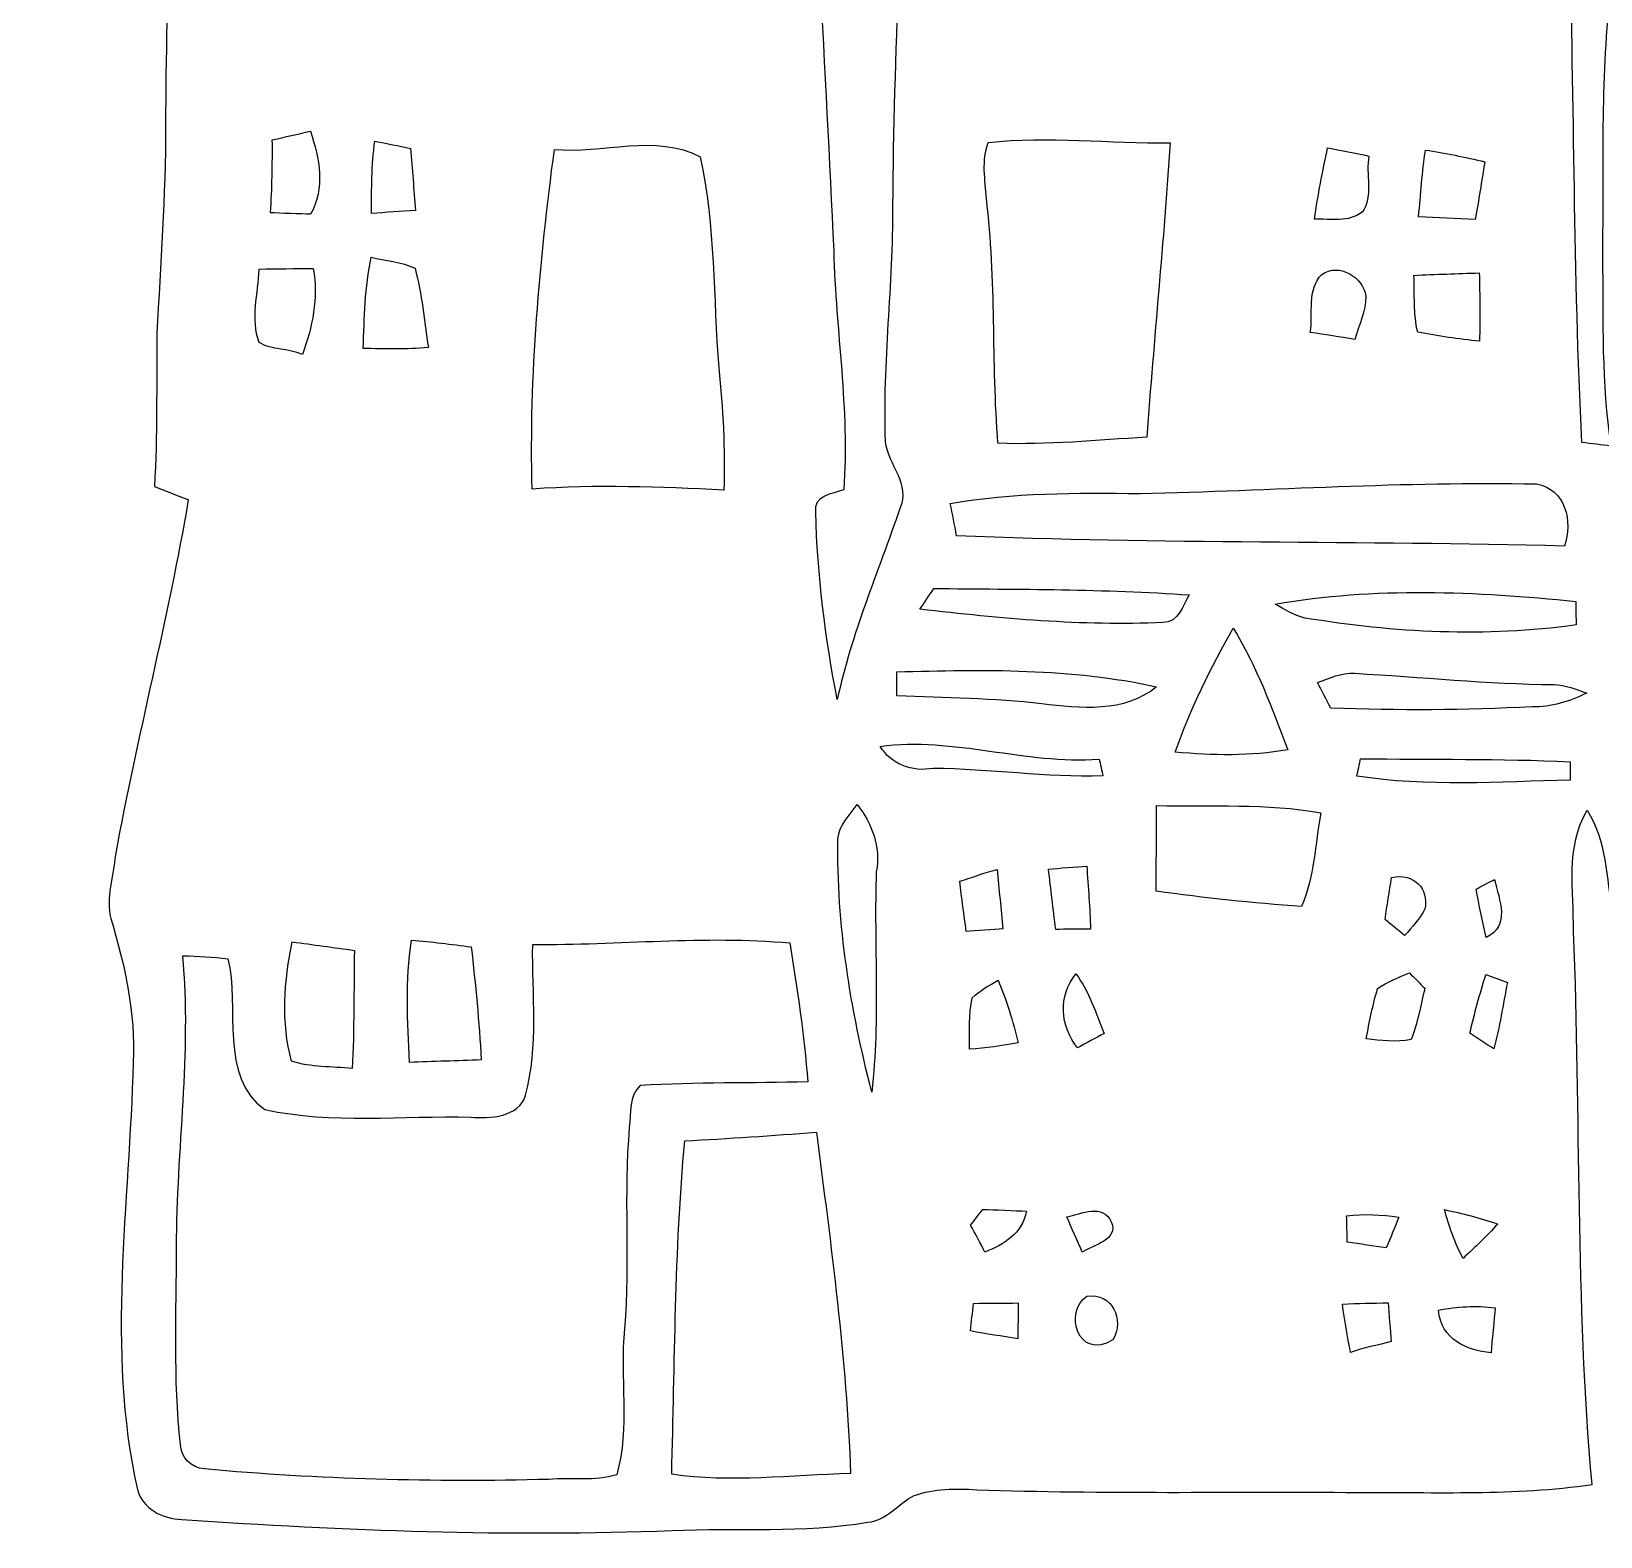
# Model space of a CAD drawing. Header units: centimetres. Extents: x -9.8 to 9.6, y -15.6 to 15.5.
# Drawn here: x -9.85 to 0.32, y -15.62 to -5.86 of the extents above; entities that cross this region are included whole.
import ezdxf

# ---------------------------------------------------------------- set-up
doc = ezdxf.new("R2010")
doc.units = ezdxf.units.CM
doc.header["$MEASUREMENT"] = 0
doc.layers.add('Layer 1', color=7, linetype='Continuous')

msp = doc.modelspace()

# ---------------------------------------------------------------- linework, layer by layer
at = {"layer": 'Layer 1', "color": 9}
for points, knots in [([(-6.80932, 15.49471), (-6.44419, 15.50423), (-6.07836, 15.50388), (-5.71288, 15.494), (-5.71288, 15.494), (-5.67584, 15.32643), (-5.64127, 15.1578), (-5.60705, 14.98917), (-5.60705, 14.98917), (-5.44548, 14.97859), (-5.28355, 14.96589), (-5.12163, 14.9673), (-5.12163, 14.9673), (-5.05566, 14.75387), (-5.01086, 14.53409), (-4.93078, 14.32525), (-4.93078, 14.32525), (-4.89232, 14.63181), (-4.90961, 14.94296), (-4.87151, 15.24882), (-4.87151, 15.24882), (-4.7752, 15.35642), (-4.60763, 15.31408), (-4.48345, 15.32361), (-4.48345, 15.32361), (-4.36774, 15.31761), (-4.16489, 15.33525), (-4.1215, 15.18638), (-4.1215, 15.18638), (-4.07705, 14.99235), (-4.03225, 14.79762), (-3.95252, 14.61382), (-3.95252, 14.61382), (-2.88043, 14.67167), (-1.80693, 14.68367), (-0.73413, 14.71577), (-0.73413, 14.71577), (-0.63747, 14.71824), (-0.50377, 14.70201), (-0.47907, 14.58807), (-0.47907, 14.58807), (-0.39299, 14.26845), (-0.35243, 13.93155), (-0.18768, 13.63839), (-0.18768, 13.63839), (-0.12912, 13.9633), (-0.11324, 14.29456), (-0.06632, 14.62123), (-0.06632, 14.62123), (0.05256, 14.63957), (0.1718, 14.65651), (0.29104, 14.67485), (0.29104, 14.67485), (0.28434, 14.88228), (0.27481, 15.08936), (0.26458, 15.2968), (0.26458, 15.2968), (0.57044, 15.31691), (0.87524, 15.35077), (1.18075, 15.37723), (1.18075, 15.37723), (1.22908, 15.13452), (1.27741, 14.89181), (1.32821, 14.64945), (1.32821, 14.64945), (2.28141, 14.57396), (3.23391, 14.6879), (4.18641, 14.71542), (4.18641, 14.71542), (4.40584, 14.72777), (4.445, 14.46671), (4.578, 14.34888), (4.578, 14.34888), (4.69159, 14.29879), (4.82247, 14.31502), (4.94453, 14.31255), (4.94453, 14.31255), (5.77532, 14.35876), (6.60859, 14.3577), (7.43902, 14.41097), (7.43902, 14.41097), (7.45525, 14.58277), (7.43726, 14.75952), (7.47924, 14.92814), (7.47924, 14.92814), (7.50746, 14.99976), (7.59142, 15.01599), (7.65951, 15.02692), (7.65951, 15.02692), (7.90928, 15.05126), (8.16328, 15.05091), (8.4134, 15.0241), (8.4134, 15.0241), (8.43104, 14.83572), (8.46631, 14.64945), (8.51182, 14.46565), (8.51182, 14.46565), (8.66211, 14.44025), (8.8265, 14.46671), (8.9722, 14.41062), (8.9722, 14.41062), (9.14717, 13.61828), (9.27664, 12.81606), (9.45162, 12.02337), (9.45162, 12.02337), (9.55534, 11.76443), (9.29852, 11.54218), (9.30981, 11.28466), (9.30981, 11.28466), (9.38565, 10.21115), (9.33238, 9.13483), (9.33238, 8.06027), (9.33238, 8.06027), (9.33203, 7.65316), (9.38883, 7.24853), (9.44915, 6.84636), (9.44915, 6.84636), (9.4555, 6.74405), (9.4929, 6.59165), (9.4047, 6.50804), (9.4047, 6.50804), (9.26183, 6.41632), (9.08967, 6.39269), (8.93092, 6.34048), (8.93092, 6.34048), (9.017, 5.75134), (9.07838, 5.15973), (9.16411, 4.57059), (9.16411, 4.57059), (9.35249, 3.50979), (9.23114, 2.42958), (9.23784, 1.35925), (9.23784, 1.35925), (9.15494, 0.36407), (9.29111, -0.63606), (9.18034, -1.63019), (9.18034, -1.63019), (9.18422, -2.20451), (9.36978, -2.77283), (9.28123, -3.35068), (9.28123, -3.35068), (9.29076, -3.52637), (9.14188, -3.61527), (9.02053, -3.70064), (9.02053, -3.70064), (9.04346, -5.27897), (9.20327, -6.85094), (9.26147, -8.42786), (9.26147, -8.42786), (9.25583, -8.6554), (9.15846, -8.87448), (9.20186, -9.10484), (9.20186, -9.10484), (9.25407, -9.67246), (9.29146, -10.2422), (9.29957, -10.81264), (9.29957, -10.81264), (9.29852, -11.04371), (9.31192, -11.28077), (9.24772, -11.50655), (9.24772, -11.50655), (9.16058, -11.59933), (9.01771, -11.61133), (8.90764, -11.66954), (8.90764, -11.66954), (8.98419, -12.87921), (9.02582, -14.091), (9.08685, -15.30174), (9.08685, -15.30174), (7.98266, -15.36559), (6.87599, -15.29539), (5.77144, -15.34866), (5.77144, -15.34866), (5.57248, -15.33842), (5.36751, -15.37899), (5.17384, -15.3229), (5.17384, -15.3229), (5.14456, -15.24106), (5.14703, -15.15286), (5.14279, -15.06749), (5.14279, -15.06749), (5.12092, -13.95412), (5.07259, -12.84182), (5.01862, -11.72986), (5.01862, -11.72986), (5.00839, -11.64661), (4.92584, -11.60216), (4.87327, -11.54677), (4.87327, -11.54677), (4.88915, -12.68942), (4.8701, -13.83383), (4.91666, -14.97647), (4.91666, -14.97647), (4.91596, -15.13417), (4.92513, -15.40616), (4.71099, -15.43403), (4.71099, -15.43403), (3.99344, -15.53563), (3.26425, -15.51411), (2.54141, -15.55009), (2.54141, -15.55009), (1.99778, -15.57867), (1.45486, -15.50282), (0.91228, -15.53527), (0.91228, -15.53527), (0.82938, -15.39346), (0.71826, -15.25693), (0.72919, -15.0809), (0.72919, -15.0809), (0.58702, -13.91426), (0.51647, -12.74057), (0.39405, -11.57217), (0.39405, -11.57217), (0.35878, -11.34886), (0.35983, -11.10509), (0.23354, -10.90895), (0.23354, -10.90895), (0.09102, -11.14707), (0.1457, -11.43247), (0.14534, -11.69494), (0.14534, -11.69494), (0.19262, -12.88909), (0.15734, -14.08748), (0.26494, -15.27881), (0.26494, -15.27881), (-0.23742, -15.35042), (-0.74683, -15.32749), (-1.25236, -15.32961), (-1.25236, -15.32961), (-2.07574, -15.32361), (-2.89913, -15.33984), (-3.72216, -15.31267), (-3.72216, -15.31267), (-3.85868, -15.30279), (-3.99768, -15.30491), (-4.12891, -15.35007), (-4.12891, -15.35007), (-4.23192, -15.40122), (-4.3053, -15.51199), (-4.42771, -15.52257), (-4.42771, -15.52257), (-4.84646, -15.59348), (-5.27509, -15.55715), (-5.69736, -15.5769), (-5.69736, -15.5769), (-6.7564, -15.61606), (-7.8172, -15.57831), (-8.87377, -15.50423), (-8.87377, -15.50423), (-8.99795, -15.50247), (-9.12848, -15.4372), (-9.16199, -15.30985), (-9.16199, -15.30985), (-9.36696, -14.39933), (-9.21138, -13.46165), (-9.18951, -12.54125), (-9.18951, -12.54125), (-9.17258, -12.22446), (-9.24348, -11.91154), (-9.3345, -11.61062), (-9.3345, -11.61062), (-9.36766, -11.4741), (-9.31686, -11.33299), (-9.30451, -11.19822), (-9.30451, -11.19822), (-9.16376, -10.42705), (-8.96303, -9.66823), (-8.83179, -8.89529), (-8.83179, -8.89529), (-8.90552, -8.86777), (-8.97855, -8.83955), (-9.05122, -8.80992), (-9.05122, -8.80992), (-9.03252, -8.47972), (-9.03852, -8.14881), (-9.03499, -7.81861), (-9.03499, -7.81861), (-9.01347, -7.37059), (-8.9789, -6.92256), (-8.9789, -6.47347), (-8.9789, -6.47347), (-8.98102, -5.58165), (-8.91858, -4.69159), (-8.90729, -3.80012), (-8.90729, -3.80012), (-9.02653, -3.73274), (-9.18845, -3.68335), (-9.21279, -3.52672), (-9.21279, -3.52672), (-9.34861, -2.96016), (-9.25124, -2.37384), (-9.18034, -1.80481), (-9.18034, -1.80481), (-9.17187, -1.5554), (-9.12883, -1.30881), (-9.09355, -1.06221), (-9.09355, -1.06221), (-9.16058, -0.98989), (-9.25689, -0.91793), (-9.24736, -0.80751), (-9.24736, -0.80751), (-9.21138, 0.52529), (-9.15917, 1.85773), (-9.13483, 3.19052), (-9.13483, 3.19052), (-9.13377, 3.30306), (-9.28476, 3.33481), (-9.34896, 3.38702), (-9.34896, 3.38702), (-9.37719, 4.16384), (-9.37648, 4.94242), (-9.34755, 5.71923), (-9.34755, 5.71923), (-9.34014, 6.02368), (-9.37966, 6.3313), (-9.3345, 6.63399), (-9.3345, 6.63399), (-9.2396, 6.97689), (-9.21032, 7.3346), (-9.23678, 7.68914), (-9.23678, 7.68914), (-9.3532, 8.99513), (-9.32568, 10.30993), (-9.44951, 11.61521), (-9.44951, 11.61521), (-9.53841, 11.68576), (-9.65623, 11.69987), (-9.7603, 11.73974), (-9.7603, 11.73974), (-9.84885, 12.37051), (-9.7469, 13.00374), (-9.72326, 13.63486), (-9.72326, 13.63486), (-9.68834, 13.98411), (-9.72961, 14.34994), (-9.60438, 14.68437), (-9.60438, 14.68437), (-9.56134, 14.80785), (-9.41564, 14.81173), (-9.30628, 14.84136), (-9.30628, 14.84136), (-8.61624, 14.9673), (-7.91139, 14.9352), (-7.2136, 14.93626), (-7.2136, 14.93626), (-7.10001, 14.94578), (-6.97159, 14.92285), (-6.86329, 14.97436), (-6.86329, 14.97436), (-6.82837, 15.14546), (-6.8259, 15.32114), (-6.80932, 15.49471), (-6.80932, 15.49471), (-6.80932, 15.49471), (-6.80932, 15.49471), (-6.80932, 15.49471)], [0, 0, 0, 0, 0.01111111, 0.01111111, 0.01111111, 0.01111111, 0.02222222, 0.02222222, 0.02222222, 0.02222222, 0.03333333, 0.03333333, 0.03333333, 0.03333333, 0.04444444, 0.04444444, 0.04444444, 0.04444444, 0.05555556, 0.05555556, 0.05555556, 0.05555556, 0.06666667, 0.06666667, 0.06666667, 0.06666667, 0.07777778, 0.07777778, 0.07777778, 0.07777778, 0.08888889, 0.08888889, 0.08888889, 0.08888889, 0.1, 0.1, 0.1, 0.1, 0.11111111, 0.11111111, 0.11111111, 0.11111111, 0.12222222, 0.12222222, 0.12222222, 0.12222222, 0.13333333, 0.13333333, 0.13333333, 0.13333333, 0.14444444, 0.14444444, 0.14444444, 0.14444444, 0.15555556, 0.15555556, 0.15555556, 0.15555556, 0.16666667, 0.16666667, 0.16666667, 0.16666667, 0.17777778, 0.17777778, 0.17777778, 0.17777778, 0.18888889, 0.18888889, 0.18888889, 0.18888889, 0.2, 0.2, 0.2, 0.2, 0.21111111, 0.21111111, 0.21111111, 0.21111111, 0.22222222, 0.22222222, 0.22222222, 0.22222222, 0.23333333, 0.23333333, 0.23333333, 0.23333333, 0.24444444, 0.24444444, 0.24444444, 0.24444444, 0.25555556, 0.25555556, 0.25555556, 0.25555556, 0.26666667, 0.26666667, 0.26666667, 0.26666667, 0.27777778, 0.27777778, 0.27777778, 0.27777778, 0.28888889, 0.28888889, 0.28888889, 0.28888889, 0.3, 0.3, 0.3, 0.3, 0.31111111, 0.31111111, 0.31111111, 0.31111111, 0.32222222, 0.32222222, 0.32222222, 0.32222222, 0.33333333, 0.33333333, 0.33333333, 0.33333333, 0.34444444, 0.34444444, 0.34444444, 0.34444444, 0.35555556, 0.35555556, 0.35555556, 0.35555556, 0.36666667, 0.36666667, 0.36666667, 0.36666667, 0.37777778, 0.37777778, 0.37777778, 0.37777778, 0.38888889, 0.38888889, 0.38888889, 0.38888889, 0.4, 0.4, 0.4, 0.4, 0.41111111, 0.41111111, 0.41111111, 0.41111111, 0.42222222, 0.42222222, 0.42222222, 0.42222222, 0.43333333, 0.43333333, 0.43333333, 0.43333333, 0.44444444, 0.44444444, 0.44444444, 0.44444444, 0.45555556, 0.45555556, 0.45555556, 0.45555556, 0.46666667, 0.46666667, 0.46666667, 0.46666667, 0.47777778, 0.47777778, 0.47777778, 0.47777778, 0.48888889, 0.48888889, 0.48888889, 0.48888889, 0.5, 0.5, 0.5, 0.5, 0.51111111, 0.51111111, 0.51111111, 0.51111111, 0.52222222, 0.52222222, 0.52222222, 0.52222222, 0.53333333, 0.53333333, 0.53333333, 0.53333333, 0.54444444, 0.54444444, 0.54444444, 0.54444444, 0.55555556, 0.55555556, 0.55555556, 0.55555556, 0.56666667, 0.56666667, 0.56666667, 0.56666667, 0.57777778, 0.57777778, 0.57777778, 0.57777778, 0.58888889, 0.58888889, 0.58888889, 0.58888889, 0.6, 0.6, 0.6, 0.6, 0.61111111, 0.61111111, 0.61111111, 0.61111111, 0.62222222, 0.62222222, 0.62222222, 0.62222222, 0.63333333, 0.63333333, 0.63333333, 0.63333333, 0.64444444, 0.64444444, 0.64444444, 0.64444444, 0.65555556, 0.65555556, 0.65555556, 0.65555556, 0.66666667, 0.66666667, 0.66666667, 0.66666667, 0.67777778, 0.67777778, 0.67777778, 0.67777778, 0.68888889, 0.68888889, 0.68888889, 0.68888889, 0.7, 0.7, 0.7, 0.7, 0.71111111, 0.71111111, 0.71111111, 0.71111111, 0.72222222, 0.72222222, 0.72222222, 0.72222222, 0.73333333, 0.73333333, 0.73333333, 0.73333333, 0.74444444, 0.74444444, 0.74444444, 0.74444444, 0.75555556, 0.75555556, 0.75555556, 0.75555556, 0.76666667, 0.76666667, 0.76666667, 0.76666667, 0.77777778, 0.77777778, 0.77777778, 0.77777778, 0.78888889, 0.78888889, 0.78888889, 0.78888889, 0.8, 0.8, 0.8, 0.8, 0.81111111, 0.81111111, 0.81111111, 0.81111111, 0.82222222, 0.82222222, 0.82222222, 0.82222222, 0.83333333, 0.83333333, 0.83333333, 0.83333333, 0.84444444, 0.84444444, 0.84444444, 0.84444444, 0.85555556, 0.85555556, 0.85555556, 0.85555556, 0.86666667, 0.86666667, 0.86666667, 0.86666667, 0.87777778, 0.87777778, 0.87777778, 0.87777778, 0.88888889, 0.88888889, 0.88888889, 0.88888889, 0.9, 0.9, 0.9, 0.9, 0.91111111, 0.91111111, 0.91111111, 0.91111111, 0.92222222, 0.92222222, 0.92222222, 0.92222222, 0.93333333, 0.93333333, 0.93333333, 0.93333333, 0.94444444, 0.94444444, 0.94444444, 0.94444444, 0.95555556, 0.95555556, 0.95555556, 0.95555556, 0.96666667, 0.96666667, 0.96666667, 0.96666667, 0.97777778, 0.97777778, 0.97777778, 0.97777778, 1, 1, 1, 1]), ([(0.09525, -2.77389), (0.04621, -3.09809), (0.0956, -3.42971), (0.09031, -3.75708), (0.09031, -3.75708), (0.12312, -4.25062), (0.0822, -4.74486), (0.11642, -5.2384), (0.11642, -5.2384), (0.15381, -6.33377), (0.14146, -7.43021), (0.19967, -8.52487), (0.19967, -8.52487), (0.26211, -8.53299), (0.32491, -8.5411), (0.38806, -8.54816), (0.38806, -8.54816), (0.32244, -8.14246), (0.33831, -7.72936), (0.33267, -7.32014), (0.33267, -7.32014), (0.33761, -6.75569), (0.32067, -6.19019), (0.37853, -5.62822), (0.37853, -5.62822), (0.41769, -5.18654), (0.41275, -4.74204), (0.42298, -4.2993), (0.42298, -4.2993), (0.42827, -4.13385), (0.31044, -3.99415), (0.31186, -3.82976), (0.31186, -3.82976), (0.3175, -3.47804), (0.39194, -3.13267), (0.44873, -2.7873), (0.44873, -2.7873), (0.33761, -2.74814), (0.19332, -2.66241), (0.09525, -2.77389), (0.09525, -2.77389), (0.09525, -2.77389), (0.09525, -2.77389), (0.09525, -2.77389)], [0, 0, 0, 0, 0.08333333, 0.08333333, 0.08333333, 0.08333333, 0.16666667, 0.16666667, 0.16666667, 0.16666667, 0.25, 0.25, 0.25, 0.25, 0.33333333, 0.33333333, 0.33333333, 0.33333333, 0.41666667, 0.41666667, 0.41666667, 0.41666667, 0.5, 0.5, 0.5, 0.5, 0.58333333, 0.58333333, 0.58333333, 0.58333333, 0.66666667, 0.66666667, 0.66666667, 0.66666667, 0.75, 0.75, 0.75, 0.75, 0.83333333, 0.83333333, 0.83333333, 0.83333333, 1, 1, 1, 1]), ([(-4.30318, -2.80458), (-4.30812, -2.99649), (-4.2859, -3.19052), (-4.31341, -3.38138), (-4.31341, -3.38138), (-4.34516, -3.49638), (-4.40408, -3.64314), (-4.53884, -3.66183), (-4.53884, -3.66183), (-4.63162, -3.68124), (-4.72546, -3.6957), (-4.81789, -3.71616), (-4.81789, -3.71616), (-4.77838, -4.90643), (-4.70112, -6.09459), (-4.64749, -7.28451), (-4.64749, -7.28451), (-4.63409, -7.80027), (-4.54484, -8.3125), (-4.58188, -8.83003), (-4.58188, -8.83003), (-4.65667, -8.85684), (-4.7819, -8.86495), (-4.76603, -8.97643), (-4.76603, -8.97643), (-4.75544, -9.38354), (-4.705, -9.79135), (-4.62633, -10.19175), (-4.62633, -10.19175), (-4.53461, -9.76524), (-4.36139, -9.36449), (-4.22134, -8.9535), (-4.22134, -8.9535), (-4.14973, -8.79546), (-4.29789, -8.66846), (-4.31553, -8.51923), (-4.31553, -8.51923), (-4.33529, -8.00876), (-4.26438, -7.50041), (-4.26791, -6.99029), (-4.26791, -6.99029), (-4.26156, -6.00463), (-4.20017, -5.02038), (-4.19135, -4.03543), (-4.19135, -4.03543), (-4.16066, -3.6262), (-4.14726, -3.21592), (-4.17336, -2.80599), (-4.17336, -2.80599), (-4.20582, -2.80564), (-4.27073, -2.80494), (-4.30318, -2.80458), (-4.30318, -2.80458), (-4.30318, -2.80458), (-4.30318, -2.80458), (-4.30318, -2.80458)], [0, 0, 0, 0, 0.06666667, 0.06666667, 0.06666667, 0.06666667, 0.13333333, 0.13333333, 0.13333333, 0.13333333, 0.2, 0.2, 0.2, 0.2, 0.26666667, 0.26666667, 0.26666667, 0.26666667, 0.33333333, 0.33333333, 0.33333333, 0.33333333, 0.4, 0.4, 0.4, 0.4, 0.46666667, 0.46666667, 0.46666667, 0.46666667, 0.53333333, 0.53333333, 0.53333333, 0.53333333, 0.6, 0.6, 0.6, 0.6, 0.66666667, 0.66666667, 0.66666667, 0.66666667, 0.73333333, 0.73333333, 0.73333333, 0.73333333, 0.8, 0.8, 0.8, 0.8, 0.86666667, 0.86666667, 0.86666667, 0.86666667, 1, 1, 1, 1]), ([(-8.28746, -6.56378), (-8.28604, -6.72112), (-8.28887, -6.87917), (-8.29945, -7.03651), (-8.29945, -7.03651), (-8.23454, -7.03897), (-8.10436, -7.04391), (-8.03945, -7.04638), (-8.03945, -7.04638), (-7.94279, -6.87599), (-7.98195, -6.68479), (-8.04051, -6.50804), (-8.04051, -6.50804), (-8.12306, -6.52604), (-8.20526, -6.54473), (-8.28746, -6.56378), (-8.28746, -6.56378), (-8.28746, -6.56378), (-8.28746, -6.56378), (-8.28746, -6.56378)], [0, 0, 0, 0, 0.16666667, 0.16666667, 0.16666667, 0.16666667, 0.33333333, 0.33333333, 0.33333333, 0.33333333, 0.5, 0.5, 0.5, 0.5, 0.66666667, 0.66666667, 0.66666667, 0.66666667, 1, 1, 1, 1]), ([(-7.62247, -6.5719), (-7.64646, -6.72712), (-7.64328, -6.88411), (-7.64575, -7.04109), (-7.64575, -7.04109), (-7.55086, -7.03368), (-7.45561, -7.02698), (-7.36036, -7.02098), (-7.36036, -7.02098), (-7.36988, -6.88658), (-7.38046, -6.75287), (-7.39246, -6.61917), (-7.39246, -6.61917), (-7.46901, -6.60329), (-7.54556, -6.58707), (-7.62247, -6.5719), (-7.62247, -6.5719), (-7.62247, -6.5719), (-7.62247, -6.5719), (-7.62247, -6.5719)], [0, 0, 0, 0, 0.16666667, 0.16666667, 0.16666667, 0.16666667, 0.33333333, 0.33333333, 0.33333333, 0.33333333, 0.5, 0.5, 0.5, 0.5, 0.66666667, 0.66666667, 0.66666667, 0.66666667, 1, 1, 1, 1]), ([(-6.45971, -6.62517), (-6.55496, -7.35401), (-6.62376, -8.09096), (-6.60365, -8.82685), (-6.60365, -8.82685), (-6.19019, -8.79757), (-5.77497, -8.81309), (-5.36116, -8.8332), (-5.36116, -8.8332), (-5.35305, -8.56897), (-5.36716, -8.30439), (-5.39433, -8.04157), (-5.39433, -8.04157), (-5.43101, -7.58578), (-5.41479, -7.12294), (-5.51568, -6.67456), (-5.51568, -6.67456), (-5.79826, -6.52004), (-6.15386, -6.65551), (-6.45971, -6.62517), (-6.45971, -6.62517), (-6.45971, -6.62517), (-6.45971, -6.62517), (-6.45971, -6.62517)], [0, 0, 0, 0, 0.14285714, 0.14285714, 0.14285714, 0.14285714, 0.28571429, 0.28571429, 0.28571429, 0.28571429, 0.42857143, 0.42857143, 0.42857143, 0.42857143, 0.57142857, 0.57142857, 0.57142857, 0.57142857, 0.71428571, 0.71428571, 0.71428571, 0.71428571, 1, 1, 1, 1]), ([(-3.64808, -6.58142), (-3.69288, -6.69713), (-3.66677, -6.82378), (-3.66042, -6.94408), (-3.66042, -6.94408), (-3.59445, -7.47042), (-3.62691, -8.00241), (-3.58528, -8.53052), (-3.58528, -8.53052), (-3.26355, -8.54146), (-2.94217, -8.51041), (-2.62114, -8.4903), (-2.62114, -8.4903), (-2.57351, -7.85424), (-2.51107, -7.21889), (-2.46909, -6.58283), (-2.46909, -6.58283), (-2.86173, -6.58742), (-3.25755, -6.53697), (-3.64808, -6.58142), (-3.64808, -6.58142), (-3.64808, -6.58142), (-3.64808, -6.58142), (-3.64808, -6.58142)], [0, 0, 0, 0, 0.14285714, 0.14285714, 0.14285714, 0.14285714, 0.28571429, 0.28571429, 0.28571429, 0.28571429, 0.42857143, 0.42857143, 0.42857143, 0.42857143, 0.57142857, 0.57142857, 0.57142857, 0.57142857, 0.71428571, 0.71428571, 0.71428571, 0.71428571, 1, 1, 1, 1]), ([(-1.44851, -6.61529), (-1.48237, -6.76804), (-1.51024, -6.92185), (-1.53423, -7.07672), (-1.53423, -7.07672), (-1.43193, -7.07566), (-1.31163, -7.10071), (-1.22484, -7.03157), (-1.22484, -7.03157), (-1.149, -6.92961), (-1.20474, -6.78145), (-1.18145, -6.66856), (-1.18145, -6.66856), (-1.27071, -6.65021), (-1.35996, -6.63257), (-1.44851, -6.61529), (-1.44851, -6.61529), (-1.44851, -6.61529), (-1.44851, -6.61529), (-1.44851, -6.61529)], [0, 0, 0, 0, 0.16666667, 0.16666667, 0.16666667, 0.16666667, 0.33333333, 0.33333333, 0.33333333, 0.33333333, 0.5, 0.5, 0.5, 0.5, 0.66666667, 0.66666667, 0.66666667, 0.66666667, 1, 1, 1, 1]), ([(-0.81492, -6.62975), (-0.83573, -6.77298), (-0.84631, -6.91727), (-0.85901, -7.06155), (-0.85901, -7.06155), (-0.7366, -7.07002), (-0.61701, -7.07178), (-0.49318, -7.07919), (-0.49318, -7.07919), (-0.46884, -6.95537), (-0.4505, -6.83048), (-0.43039, -6.70631), (-0.43039, -6.70631), (-0.55704, -6.67561), (-0.68721, -6.64951), (-0.81492, -6.62975), (-0.81492, -6.62975), (-0.81492, -6.62975), (-0.81492, -6.62975), (-0.81492, -6.62975)], [0, 0, 0, 0, 0.16666667, 0.16666667, 0.16666667, 0.16666667, 0.33333333, 0.33333333, 0.33333333, 0.33333333, 0.5, 0.5, 0.5, 0.5, 0.66666667, 0.66666667, 0.66666667, 0.66666667, 1, 1, 1, 1]), ([(-8.37248, -7.40163), (-8.37847, -7.55791), (-8.42963, -7.72478), (-8.37283, -7.87682), (-8.37283, -7.87682), (-8.28675, -7.92903), (-8.18515, -7.91245), (-8.09272, -7.95584), (-8.09272, -7.95584), (-8.02781, -7.77734), (-7.98654, -7.5886), (-8.02323, -7.3981), (-8.02323, -7.3981), (-8.13929, -7.3981), (-8.25676, -7.3981), (-8.37248, -7.40163), (-8.37248, -7.40163), (-8.37248, -7.40163), (-8.37248, -7.40163), (-8.37248, -7.40163)], [0, 0, 0, 0, 0.16666667, 0.16666667, 0.16666667, 0.16666667, 0.33333333, 0.33333333, 0.33333333, 0.33333333, 0.5, 0.5, 0.5, 0.5, 0.66666667, 0.66666667, 0.66666667, 0.66666667, 1, 1, 1, 1]), ([(-7.64646, -7.32437), (-7.6895, -7.5184), (-7.68985, -7.71772), (-7.69938, -7.91563), (-7.69938, -7.91563), (-7.55862, -7.91774), (-7.4168, -7.92445), (-7.27639, -7.90893), (-7.27639, -7.90893), (-7.30038, -7.73748), (-7.31908, -7.56356), (-7.36247, -7.39599), (-7.36247, -7.39599), (-7.4482, -7.3533), (-7.55932, -7.34483), (-7.64646, -7.32437), (-7.64646, -7.32437), (-7.64646, -7.32437), (-7.64646, -7.32437), (-7.64646, -7.32437)], [0, 0, 0, 0, 0.16666667, 0.16666667, 0.16666667, 0.16666667, 0.33333333, 0.33333333, 0.33333333, 0.33333333, 0.5, 0.5, 0.5, 0.5, 0.66666667, 0.66666667, 0.66666667, 0.66666667, 1, 1, 1, 1]), ([(-1.48731, -7.4355), (-1.58327, -7.53216), (-1.54234, -7.69232), (-1.56104, -7.81121), (-1.56104, -7.81121), (-1.46544, -7.82638), (-1.36913, -7.84154), (-1.27318, -7.85671), (-1.27318, -7.85671), (-1.24425, -7.76464), (-1.20262, -7.67362), (-1.2005, -7.57626), (-1.2005, -7.57626), (-1.22132, -7.45067), (-1.37336, -7.35894), (-1.48731, -7.4355), (-1.48731, -7.4355), (-1.48731, -7.4355), (-1.48731, -7.4355), (-1.48731, -7.4355)], [0, 0, 0, 0, 0.16666667, 0.16666667, 0.16666667, 0.16666667, 0.33333333, 0.33333333, 0.33333333, 0.33333333, 0.5, 0.5, 0.5, 0.5, 0.66666667, 0.66666667, 0.66666667, 0.66666667, 1, 1, 1, 1]), ([(-0.88935, -7.44185), (-0.88371, -7.56426), (-0.89464, -7.6902), (-0.86466, -7.8105), (-0.86466, -7.8105), (-0.73272, -7.83555), (-0.59937, -7.85495), (-0.46426, -7.86871), (-0.46426, -7.86871), (-0.45967, -7.72089), (-0.46214, -7.57343), (-0.46637, -7.42597), (-0.46637, -7.42597), (-0.60784, -7.43021), (-0.74859, -7.4355), (-0.88935, -7.44185), (-0.88935, -7.44185), (-0.88935, -7.44185), (-0.88935, -7.44185), (-0.88935, -7.44185)], [0, 0, 0, 0, 0.16666667, 0.16666667, 0.16666667, 0.16666667, 0.33333333, 0.33333333, 0.33333333, 0.33333333, 0.5, 0.5, 0.5, 0.5, 0.66666667, 0.66666667, 0.66666667, 0.66666667, 1, 1, 1, 1]), ([(-2.66418, -8.85543), (-3.07481, -8.8519), (-3.48756, -8.84767), (-3.89396, -8.92034), (-3.89396, -8.92034), (-3.8802, -8.98984), (-3.8668, -9.05898), (-3.85339, -9.12918), (-3.85339, -9.12918), (-2.54106, -9.18457), (-1.22731, -9.16234), (0.08537, -9.19621), (0.08537, -9.19621), (0.14217, -9.03817), (0.09243, -8.82579), (-0.0949, -8.79369), (-0.0949, -8.79369), (-0.95179, -8.7757), (-1.80763, -8.83708), (-2.66418, -8.85543), (-2.66418, -8.85543), (-2.66418, -8.85543), (-2.66418, -8.85543), (-2.66418, -8.85543)], [0, 0, 0, 0, 0.14285714, 0.14285714, 0.14285714, 0.14285714, 0.28571429, 0.28571429, 0.28571429, 0.28571429, 0.42857143, 0.42857143, 0.42857143, 0.42857143, 0.57142857, 0.57142857, 0.57142857, 0.57142857, 0.71428571, 0.71428571, 0.71428571, 0.71428571, 1, 1, 1, 1]), ([(-3.99979, -9.47103), (-4.03049, -9.51583), (-4.06118, -9.56063), (-4.09116, -9.60614), (-4.09116, -9.60614), (-3.56941, -9.66505), (-3.0413, -9.71656), (-2.51601, -9.69116), (-2.51601, -9.69116), (-2.41512, -9.69151), (-2.38831, -9.58321), (-2.34527, -9.51336), (-2.34527, -9.51336), (-2.8956, -9.47385), (-3.4484, -9.47702), (-3.99979, -9.47103), (-3.99979, -9.47103), (-3.99979, -9.47103), (-3.99979, -9.47103), (-3.99979, -9.47103)], [0, 0, 0, 0, 0.16666667, 0.16666667, 0.16666667, 0.16666667, 0.33333333, 0.33333333, 0.33333333, 0.33333333, 0.5, 0.5, 0.5, 0.5, 0.66666667, 0.66666667, 0.66666667, 0.66666667, 1, 1, 1, 1]), ([(-1.78894, -9.57227), (-1.7272, -9.60543), (-1.66652, -9.64706), (-1.59632, -9.66258), (-1.59632, -9.66258), (-1.01671, -9.75854), (-0.42263, -9.78923), (0.16087, -9.70739), (0.16087, -9.70739), (0.16087, -9.66929), (0.16051, -9.59379), (0.16016, -9.55569), (0.16016, -9.55569), (-0.48507, -9.48866), (-1.14829, -9.46044), (-1.78894, -9.57227), (-1.78894, -9.57227), (-1.78894, -9.57227), (-1.78894, -9.57227), (-1.78894, -9.57227)], [0, 0, 0, 0, 0.16666667, 0.16666667, 0.16666667, 0.16666667, 0.33333333, 0.33333333, 0.33333333, 0.33333333, 0.5, 0.5, 0.5, 0.5, 0.66666667, 0.66666667, 0.66666667, 0.66666667, 1, 1, 1, 1]), ([(-2.43593, -10.53253), (-2.19357, -10.55229), (-1.94698, -10.56005), (-1.70639, -10.51701), (-1.70639, -10.51701), (-1.80834, -10.24714), (-1.90923, -9.97514), (-2.06022, -9.72785), (-2.06022, -9.72785), (-2.20592, -9.98608), (-2.34033, -10.25137), (-2.43593, -10.53253), (-2.43593, -10.53253), (-2.43593, -10.53253), (-2.43593, -10.53253), (-2.43593, -10.53253)], [0, 0, 0, 0, 0.2, 0.2, 0.2, 0.2, 0.4, 0.4, 0.4, 0.4, 0.6, 0.6, 0.6, 0.6, 1, 1, 1, 1]), ([(-4.24109, -10.01183), (-4.24145, -10.06299), (-4.24109, -10.11484), (-4.24074, -10.1667), (-4.24074, -10.1667), (-3.92748, -10.18258), (-3.61244, -10.18046), (-3.30059, -10.21927), (-3.30059, -10.21927), (-3.05223, -10.24749), (-2.76366, -10.28171), (-2.55799, -10.10779), (-2.55799, -10.10779), (-3.11009, -9.98679), (-3.68018, -9.99525), (-4.24109, -10.01183), (-4.24109, -10.01183), (-4.24109, -10.01183), (-4.24109, -10.01183), (-4.24109, -10.01183)], [0, 0, 0, 0, 0.16666667, 0.16666667, 0.16666667, 0.16666667, 0.33333333, 0.33333333, 0.33333333, 0.33333333, 0.5, 0.5, 0.5, 0.5, 0.66666667, 0.66666667, 0.66666667, 0.66666667, 1, 1, 1, 1]), ([(-1.51377, -10.08133), (-1.48484, -10.13601), (-1.45591, -10.19175), (-1.42699, -10.24749), (-1.42699, -10.24749), (-0.99272, -10.2616), (-0.55774, -10.26125), (-0.12383, -10.23796), (-0.12383, -10.23796), (0.00071, -10.24114), (0.11994, -10.20233), (0.23036, -10.14942), (0.23036, -10.14942), (0.16122, -10.12507), (0.09243, -10.09579), (0.0187, -10.09438), (0.0187, -10.09438), (-0.4131, -10.0898), (-0.84349, -10.04394), (-1.27423, -10.02101), (-1.27423, -10.02101), (-1.35855, -10.01536), (-1.43686, -10.0524), (-1.51377, -10.08133), (-1.51377, -10.08133), (-1.51377, -10.08133), (-1.51377, -10.08133), (-1.51377, -10.08133)], [0, 0, 0, 0, 0.125, 0.125, 0.125, 0.125, 0.25, 0.25, 0.25, 0.25, 0.375, 0.375, 0.375, 0.375, 0.5, 0.5, 0.5, 0.5, 0.625, 0.625, 0.625, 0.625, 0.75, 0.75, 0.75, 0.75, 1, 1, 1, 1]), ([(-4.34904, -10.49479), (-4.27708, -10.61014), (-4.14196, -10.66306), (-4.00509, -10.63696), (-4.00509, -10.63696), (-3.63784, -10.64119), (-3.27272, -10.69658), (-2.90548, -10.68634), (-2.90548, -10.68634), (-2.91112, -10.65883), (-2.92312, -10.60415), (-2.92911, -10.57663), (-2.92911, -10.57663), (-3.40642, -10.61297), (-3.87209, -10.42952), (-4.34904, -10.49479), (-4.34904, -10.49479), (-4.34904, -10.49479), (-4.34904, -10.49479), (-4.34904, -10.49479)], [0, 0, 0, 0, 0.16666667, 0.16666667, 0.16666667, 0.16666667, 0.33333333, 0.33333333, 0.33333333, 0.33333333, 0.5, 0.5, 0.5, 0.5, 0.66666667, 0.66666667, 0.66666667, 0.66666667, 1, 1, 1, 1]), ([(-1.23472, -10.57451), (-1.24072, -10.60274), (-1.25307, -10.65883), (-1.25906, -10.68705), (-1.25906, -10.68705), (-0.80328, -10.75902), (-0.33761, -10.72339), (0.12206, -10.71316), (0.12206, -10.71316), (0.12206, -10.68352), (0.12206, -10.6239), (0.12206, -10.59427), (0.12206, -10.59427), (-0.32985, -10.57275), (-0.78281, -10.58051), (-1.23472, -10.57451), (-1.23472, -10.57451), (-1.23472, -10.57451), (-1.23472, -10.57451), (-1.23472, -10.57451)], [0, 0, 0, 0, 0.16666667, 0.16666667, 0.16666667, 0.16666667, 0.33333333, 0.33333333, 0.33333333, 0.33333333, 0.5, 0.5, 0.5, 0.5, 0.66666667, 0.66666667, 0.66666667, 0.66666667, 1, 1, 1, 1]), ([(-4.62174, -11.09416), (-4.63127, -11.64837), (-4.54096, -12.19906), (-4.40302, -12.73457), (-4.40302, -12.73457), (-4.34693, -12.26114), (-4.39067, -11.78242), (-4.37374, -11.30688), (-4.37374, -11.30688), (-4.34234, -11.14531), (-4.40231, -10.99502), (-4.49756, -10.87049), (-4.49756, -10.87049), (-4.54519, -10.93999), (-4.6168, -11.00455), (-4.62174, -11.09416), (-4.62174, -11.09416), (-4.62174, -11.09416), (-4.62174, -11.09416), (-4.62174, -11.09416)], [0, 0, 0, 0, 0.16666667, 0.16666667, 0.16666667, 0.16666667, 0.33333333, 0.33333333, 0.33333333, 0.33333333, 0.5, 0.5, 0.5, 0.5, 0.66666667, 0.66666667, 0.66666667, 0.66666667, 1, 1, 1, 1]), ([(-2.55729, -10.87755), (-2.55799, -11.01619), (-2.55905, -11.29383), (-2.55976, -11.43282), (-2.55976, -11.43282), (-2.24755, -11.47657), (-1.93322, -11.51008), (-1.61819, -11.53266), (-1.61819, -11.53266), (-1.53635, -11.34075), (-1.52894, -11.12873), (-1.49366, -10.92623), (-1.49366, -10.92623), (-1.84362, -10.85991), (-2.20345, -10.88884), (-2.55729, -10.87755), (-2.55729, -10.87755), (-2.55729, -10.87755), (-2.55729, -10.87755), (-2.55729, -10.87755)], [0, 0, 0, 0, 0.16666667, 0.16666667, 0.16666667, 0.16666667, 0.33333333, 0.33333333, 0.33333333, 0.33333333, 0.5, 0.5, 0.5, 0.5, 0.66666667, 0.66666667, 0.66666667, 0.66666667, 1, 1, 1, 1]), ([(-3.2572, -11.28959), (-3.24309, -11.42047), (-3.22686, -11.54889), (-3.21098, -11.68047), (-3.21098, -11.68047), (-3.15454, -11.68012), (-3.0413, -11.67977), (-2.9845, -11.67941), (-2.9845, -11.67941), (-2.98944, -11.54254), (-3.00002, -11.40601), (-3.0099, -11.27019), (-3.0099, -11.27019), (-3.07164, -11.27513), (-3.19546, -11.28466), (-3.2572, -11.28959), (-3.2572, -11.28959), (-3.2572, -11.28959), (-3.2572, -11.28959), (-3.2572, -11.28959)], [0, 0, 0, 0, 0.16666667, 0.16666667, 0.16666667, 0.16666667, 0.33333333, 0.33333333, 0.33333333, 0.33333333, 0.5, 0.5, 0.5, 0.5, 0.66666667, 0.66666667, 0.66666667, 0.66666667, 1, 1, 1, 1]), ([(-3.83258, -11.36897), (-3.81953, -11.47551), (-3.80471, -11.58663), (-3.7906, -11.69494), (-3.7906, -11.69494), (-3.73098, -11.69035), (-3.61209, -11.68118), (-3.55283, -11.67659), (-3.55283, -11.67659), (-3.56411, -11.54959), (-3.57964, -11.41942), (-3.59057, -11.29347), (-3.59057, -11.29347), (-3.67524, -11.31006), (-3.75073, -11.34569), (-3.83258, -11.36897), (-3.83258, -11.36897), (-3.83258, -11.36897), (-3.83258, -11.36897), (-3.83258, -11.36897)], [0, 0, 0, 0, 0.16666667, 0.16666667, 0.16666667, 0.16666667, 0.33333333, 0.33333333, 0.33333333, 0.33333333, 0.5, 0.5, 0.5, 0.5, 0.66666667, 0.66666667, 0.66666667, 0.66666667, 1, 1, 1, 1]), ([(-1.0347, -11.34463), (-1.04916, -11.43459), (-1.06327, -11.52525), (-1.07633, -11.61627), (-1.07633, -11.61627), (-1.03434, -11.65084), (-0.99272, -11.68541), (-0.95003, -11.72104), (-0.95003, -11.72104), (-0.90276, -11.66424), (-0.84808, -11.61168), (-0.81739, -11.54359), (-0.81739, -11.54359), (-0.79587, -11.41942), (-0.88336, -11.31252), (-1.0347, -11.34463), (-1.0347, -11.34463), (-1.0347, -11.34463), (-1.0347, -11.34463), (-1.0347, -11.34463)], [0, 0, 0, 0, 0.16666667, 0.16666667, 0.16666667, 0.16666667, 0.33333333, 0.33333333, 0.33333333, 0.33333333, 0.5, 0.5, 0.5, 0.5, 0.66666667, 0.66666667, 0.66666667, 0.66666667, 1, 1, 1, 1]), ([(-0.48683, -11.41906), (-0.46708, -11.52172), (-0.44521, -11.62897), (-0.42192, -11.73268), (-0.42192, -11.73268), (-0.2607, -11.6586), (-0.33761, -11.49068), (-0.36654, -11.35662), (-0.36654, -11.35662), (-0.39652, -11.3725), (-0.45649, -11.40354), (-0.48683, -11.41906), (-0.48683, -11.41906), (-0.48683, -11.41906), (-0.48683, -11.41906), (-0.48683, -11.41906)], [0, 0, 0, 0, 0.2, 0.2, 0.2, 0.2, 0.4, 0.4, 0.4, 0.4, 0.6, 0.6, 0.6, 0.6, 1, 1, 1, 1]), ([(-6.60012, -11.77784), (-6.60506, -12.10204), (-6.5592, -12.43683), (-6.64739, -12.75433), (-6.64739, -12.75433), (-6.68655, -12.90038), (-6.8834, -12.90673), (-7.00088, -12.8972), (-7.00088, -12.8972), (-7.44396, -12.88662), (-7.90152, -12.94306), (-8.33614, -12.84817), (-8.33614, -12.84817), (-8.63706, -12.63791), (-8.49806, -12.17718), (-8.57532, -11.87168), (-8.57532, -11.87168), (-8.67198, -11.85968), (-8.76935, -11.85298), (-8.86707, -11.85122), (-8.86707, -11.85122), (-8.80921, -12.48128), (-8.90799, -13.11028), (-8.90799, -13.74069), (-8.90799, -13.74069), (-8.90834, -14.16579), (-8.93022, -14.59406), (-8.88259, -15.0181), (-8.88259, -15.0181), (-8.87871, -15.10312), (-8.81415, -15.17227), (-8.72808, -15.17756), (-8.72808, -15.17756), (-7.98689, -15.24459), (-7.24112, -15.26505), (-6.49711, -15.24494), (-6.49711, -15.24494), (-6.35141, -15.23506), (-6.19866, -15.25764), (-6.05578, -15.21495), (-6.05578, -15.21495), (-5.96794, -14.91015), (-6.03744, -14.58136), (-6.00498, -14.26951), (-6.00498, -14.26951), (-5.96971, -13.83489), (-6.01239, -13.3985), (-5.97394, -12.96458), (-5.97394, -12.96458), (-5.96194, -12.86933), (-5.97888, -12.76068), (-5.90268, -12.69259), (-5.90268, -12.69259), (-5.54143, -12.67037), (-5.17913, -12.67848), (-4.81753, -12.6686), (-4.81753, -12.6686), (-4.84152, -12.36662), (-4.88527, -12.06712), (-4.93395, -11.76867), (-4.93395, -11.76867), (-5.48746, -11.71787), (-6.0452, -11.78384), (-6.60012, -11.77784), (-6.60012, -11.77784), (-6.60012, -11.77784), (-6.60012, -11.77784), (-6.60012, -11.77784)], [0, 0, 0, 0, 0.05555556, 0.05555556, 0.05555556, 0.05555556, 0.11111111, 0.11111111, 0.11111111, 0.11111111, 0.16666667, 0.16666667, 0.16666667, 0.16666667, 0.22222222, 0.22222222, 0.22222222, 0.22222222, 0.27777778, 0.27777778, 0.27777778, 0.27777778, 0.33333333, 0.33333333, 0.33333333, 0.33333333, 0.38888889, 0.38888889, 0.38888889, 0.38888889, 0.44444444, 0.44444444, 0.44444444, 0.44444444, 0.5, 0.5, 0.5, 0.5, 0.55555556, 0.55555556, 0.55555556, 0.55555556, 0.61111111, 0.61111111, 0.61111111, 0.61111111, 0.66666667, 0.66666667, 0.66666667, 0.66666667, 0.72222222, 0.72222222, 0.72222222, 0.72222222, 0.77777778, 0.77777778, 0.77777778, 0.77777778, 0.83333333, 0.83333333, 0.83333333, 0.83333333, 0.88888889, 0.88888889, 0.88888889, 0.88888889, 1, 1, 1, 1]), ([(-8.15799, -11.76126), (-8.21161, -12.01349), (-8.23101, -12.28408), (-8.16328, -12.5349), (-8.16328, -12.5349), (-8.03698, -12.57617), (-7.90046, -12.56771), (-7.76958, -12.58323), (-7.76958, -12.58323), (-7.75653, -12.32782), (-7.7597, -12.07206), (-7.75582, -11.817), (-7.75582, -11.817), (-7.88988, -11.79759), (-8.02428, -11.77996), (-8.15799, -11.76126), (-8.15799, -11.76126), (-8.15799, -11.76126), (-8.15799, -11.76126), (-8.15799, -11.76126)], [0, 0, 0, 0, 0.16666667, 0.16666667, 0.16666667, 0.16666667, 0.33333333, 0.33333333, 0.33333333, 0.33333333, 0.5, 0.5, 0.5, 0.5, 0.66666667, 0.66666667, 0.66666667, 0.66666667, 1, 1, 1, 1]), ([(-7.38576, -11.75103), (-7.42738, -12.01244), (-7.4101, -12.27914), (-7.39951, -12.54301), (-7.39951, -12.54301), (-7.24429, -12.53737), (-7.08942, -12.53172), (-6.9342, -12.52679), (-6.9342, -12.52679), (-6.94655, -12.28161), (-6.97159, -12.03713), (-6.99805, -11.79371), (-6.99805, -11.79371), (-7.12646, -11.77713), (-7.25699, -11.76055), (-7.38576, -11.75103), (-7.38576, -11.75103), (-7.38576, -11.75103), (-7.38576, -11.75103), (-7.38576, -11.75103)], [0, 0, 0, 0, 0.16666667, 0.16666667, 0.16666667, 0.16666667, 0.33333333, 0.33333333, 0.33333333, 0.33333333, 0.5, 0.5, 0.5, 0.5, 0.66666667, 0.66666667, 0.66666667, 0.66666667, 1, 1, 1, 1]), ([(-3.07975, -11.96904), (-3.19652, -12.11121), (-3.18206, -12.30912), (-3.06881, -12.44847), (-3.06881, -12.44847), (-3.01202, -12.41707), (-2.95487, -12.38603), (-2.89736, -12.35534), (-2.89736, -12.35534), (-2.94993, -12.22234), (-2.99332, -12.0844), (-3.07975, -11.96904), (-3.07975, -11.96904), (-3.07975, -11.96904), (-3.07975, -11.96904), (-3.07975, -11.96904)], [0, 0, 0, 0, 0.2, 0.2, 0.2, 0.2, 0.4, 0.4, 0.4, 0.4, 0.6, 0.6, 0.6, 0.6, 1, 1, 1, 1]), ([(-1.12466, -12.06465), (-1.15746, -12.16907), (-1.17651, -12.28125), (-1.1998, -12.3892), (-1.1998, -12.3892), (-1.10278, -12.4019), (-1.00401, -12.41319), (-0.90699, -12.39379), (-0.90699, -12.39379), (-0.86395, -12.2869), (-0.84667, -12.17295), (-0.81844, -12.06253), (-0.81844, -12.06253), (-0.85231, -12.02866), (-0.88583, -11.99515), (-0.91863, -11.96199), (-0.91863, -11.96199), (-0.98848, -11.99339), (-1.06292, -12.01808), (-1.12466, -12.06465), (-1.12466, -12.06465), (-1.12466, -12.06465), (-1.12466, -12.06465), (-1.12466, -12.06465)], [0, 0, 0, 0, 0.14285714, 0.14285714, 0.14285714, 0.14285714, 0.28571429, 0.28571429, 0.28571429, 0.28571429, 0.42857143, 0.42857143, 0.42857143, 0.42857143, 0.57142857, 0.57142857, 0.57142857, 0.57142857, 0.71428571, 0.71428571, 0.71428571, 0.71428571, 1, 1, 1, 1]), ([(-0.42263, -11.97328), (-0.4639, -12.09851), (-0.49706, -12.22551), (-0.52705, -12.35428), (-0.52705, -12.35428), (-0.47554, -12.38779), (-0.42439, -12.42166), (-0.37253, -12.45553), (-0.37253, -12.45553), (-0.33338, -12.31406), (-0.31221, -12.16695), (-0.28363, -12.02408), (-0.28363, -12.02408), (-0.3302, -12.00679), (-0.37641, -11.98986), (-0.42263, -11.97328), (-0.42263, -11.97328), (-0.42263, -11.97328), (-0.42263, -11.97328), (-0.42263, -11.97328)], [0, 0, 0, 0, 0.16666667, 0.16666667, 0.16666667, 0.16666667, 0.33333333, 0.33333333, 0.33333333, 0.33333333, 0.5, 0.5, 0.5, 0.5, 0.66666667, 0.66666667, 0.66666667, 0.66666667, 1, 1, 1, 1]), ([(-3.75144, -12.12427), (-3.77825, -12.23151), (-3.76449, -12.34687), (-3.76978, -12.45694), (-3.76978, -12.45694), (-3.66395, -12.44953), (-3.55882, -12.43542), (-3.4544, -12.41566), (-3.4544, -12.41566), (-3.48756, -12.27702), (-3.52954, -12.14049), (-3.58458, -12.00926), (-3.58458, -12.00926), (-3.64173, -12.04524), (-3.70311, -12.07629), (-3.75144, -12.12427), (-3.75144, -12.12427), (-3.75144, -12.12427), (-3.75144, -12.12427), (-3.75144, -12.12427)], [0, 0, 0, 0, 0.16666667, 0.16666667, 0.16666667, 0.16666667, 0.33333333, 0.33333333, 0.33333333, 0.33333333, 0.5, 0.5, 0.5, 0.5, 0.66666667, 0.66666667, 0.66666667, 0.66666667, 1, 1, 1, 1]), ([(-5.61516, -13.05137), (-5.68043, -13.76962), (-5.67937, -14.49105), (-5.69948, -15.21143), (-5.69948, -15.21143), (-5.3153, -15.26963), (-4.92513, -15.21566), (-4.5399, -15.2079), (-4.5399, -15.2079), (-4.56671, -14.46636), (-4.66654, -13.72976), (-4.76179, -12.99492), (-4.76179, -12.99492), (-5.04613, -13.01679), (-5.33047, -13.0362), (-5.61516, -13.05137), (-5.61516, -13.05137), (-5.61516, -13.05137), (-5.61516, -13.05137), (-5.61516, -13.05137)], [0, 0, 0, 0, 0.16666667, 0.16666667, 0.16666667, 0.16666667, 0.33333333, 0.33333333, 0.33333333, 0.33333333, 0.5, 0.5, 0.5, 0.5, 0.66666667, 0.66666667, 0.66666667, 0.66666667, 1, 1, 1, 1]), ([(-3.68265, -13.49516), (-3.70911, -13.52903), (-3.73556, -13.56289), (-3.76202, -13.59747), (-3.76202, -13.59747), (-3.73098, -13.65532), (-3.70029, -13.71318), (-3.66959, -13.77209), (-3.66959, -13.77209), (-3.54789, -13.72306), (-3.42653, -13.65285), (-3.40043, -13.50645), (-3.40043, -13.50645), (-3.47098, -13.50363), (-3.61209, -13.49798), (-3.68265, -13.49516), (-3.68265, -13.49516), (-3.68265, -13.49516), (-3.68265, -13.49516), (-3.68265, -13.49516)], [0, 0, 0, 0, 0.16666667, 0.16666667, 0.16666667, 0.16666667, 0.33333333, 0.33333333, 0.33333333, 0.33333333, 0.5, 0.5, 0.5, 0.5, 0.66666667, 0.66666667, 0.66666667, 0.66666667, 1, 1, 1, 1]), ([(-3.13866, -13.54279), (-3.10621, -13.61969), (-3.07269, -13.6966), (-3.03848, -13.7735), (-3.03848, -13.7735), (-2.9651, -13.722), (-2.80035, -13.69589), (-2.85044, -13.57489), (-2.85044, -13.57489), (-2.90618, -13.45459), (-3.04271, -13.52479), (-3.13866, -13.54279), (-3.13866, -13.54279), (-3.13866, -13.54279), (-3.13866, -13.54279), (-3.13866, -13.54279)], [0, 0, 0, 0, 0.2, 0.2, 0.2, 0.2, 0.4, 0.4, 0.4, 0.4, 0.6, 0.6, 0.6, 0.6, 1, 1, 1, 1]), ([(-1.32574, -13.53608), (-1.32433, -13.59288), (-1.32292, -13.65038), (-1.32115, -13.70789), (-1.32115, -13.70789), (-1.23754, -13.71988), (-1.15358, -13.73258), (-1.06962, -13.74528), (-1.06962, -13.74528), (-1.04069, -13.67931), (-1.01353, -13.61264), (-0.98743, -13.54561), (-0.98743, -13.54561), (-1.09961, -13.52938), (-1.2132, -13.52303), (-1.32574, -13.53608), (-1.32574, -13.53608), (-1.32574, -13.53608), (-1.32574, -13.53608), (-1.32574, -13.53608)], [0, 0, 0, 0, 0.16666667, 0.16666667, 0.16666667, 0.16666667, 0.33333333, 0.33333333, 0.33333333, 0.33333333, 0.5, 0.5, 0.5, 0.5, 0.66666667, 0.66666667, 0.66666667, 0.66666667, 1, 1, 1, 1]), ([(-0.69144, -13.49692), (-0.66111, -13.60382), (-0.62583, -13.71424), (-0.57115, -13.81266), (-0.57115, -13.81266), (-0.49354, -13.7414), (-0.41769, -13.66802), (-0.34643, -13.59041), (-0.34643, -13.59041), (-0.45861, -13.55055), (-0.57609, -13.52127), (-0.69144, -13.49692), (-0.69144, -13.49692), (-0.69144, -13.49692), (-0.69144, -13.49692), (-0.69144, -13.49692)], [0, 0, 0, 0, 0.2, 0.2, 0.2, 0.2, 0.4, 0.4, 0.4, 0.4, 0.6, 0.6, 0.6, 0.6, 1, 1, 1, 1]), ([(-3.00814, -14.05784), (-3.16195, -14.15874), (-3.0674, -14.47976), (-2.83986, -14.34112), (-2.83986, -14.34112), (-2.76437, -14.2113), (-2.8448, -14.03279), (-3.00814, -14.05784), (-3.00814, -14.05784), (-3.00814, -14.05784), (-3.00814, -14.05784), (-3.00814, -14.05784)], [0, 0, 0, 0, 0.25, 0.25, 0.25, 0.25, 0.5, 0.5, 0.5, 0.5, 1, 1, 1, 1]), ([(-3.74333, -14.10547), (-3.75038, -14.16438), (-3.75673, -14.22329), (-3.76273, -14.28327), (-3.76273, -14.28327), (-3.66078, -14.30373), (-3.55953, -14.31643), (-3.45616, -14.33477), (-3.45616, -14.33477), (-3.45546, -14.27656), (-3.4544, -14.16015), (-3.45405, -14.10194), (-3.45405, -14.10194), (-3.55036, -14.103), (-3.64843, -14.10123), (-3.74333, -14.10547), (-3.74333, -14.10547), (-3.74333, -14.10547), (-3.74333, -14.10547), (-3.74333, -14.10547)], [0, 0, 0, 0, 0.16666667, 0.16666667, 0.16666667, 0.16666667, 0.33333333, 0.33333333, 0.33333333, 0.33333333, 0.5, 0.5, 0.5, 0.5, 0.66666667, 0.66666667, 0.66666667, 0.66666667, 1, 1, 1, 1]), ([(-1.3529, -14.10864), (-1.33809, -14.21165), (-1.32009, -14.3196), (-1.30034, -14.42332), (-1.30034, -14.42332), (-1.21849, -14.38734), (-1.12219, -14.38063), (-1.03681, -14.35065), (-1.03681, -14.35065), (-1.04175, -14.28821), (-1.05198, -14.16332), (-1.05692, -14.10088), (-1.05692, -14.10088), (-1.1557, -14.10335), (-1.25554, -14.103), (-1.3529, -14.10864), (-1.3529, -14.10864), (-1.3529, -14.10864), (-1.3529, -14.10864), (-1.3529, -14.10864)], [0, 0, 0, 0, 0.16666667, 0.16666667, 0.16666667, 0.16666667, 0.33333333, 0.33333333, 0.33333333, 0.33333333, 0.5, 0.5, 0.5, 0.5, 0.66666667, 0.66666667, 0.66666667, 0.66666667, 1, 1, 1, 1]), ([(-0.73096, -14.14886), (-0.71332, -14.33654), (-0.55033, -14.40956), (-0.38947, -14.42402), (-0.38947, -14.42402), (-0.38312, -14.351), (-0.36971, -14.2053), (-0.36301, -14.13263), (-0.36301, -14.13263), (-0.48578, -14.11781), (-0.60995, -14.12416), (-0.73096, -14.14886), (-0.73096, -14.14886), (-0.73096, -14.14886), (-0.73096, -14.14886), (-0.73096, -14.14886)], [0, 0, 0, 0, 0.2, 0.2, 0.2, 0.2, 0.4, 0.4, 0.4, 0.4, 0.6, 0.6, 0.6, 0.6, 1, 1, 1, 1])]:
    msp.add_open_spline(points, degree=3, knots=knots, dxfattribs=at)

doc.saveas('drawing.dxf')
